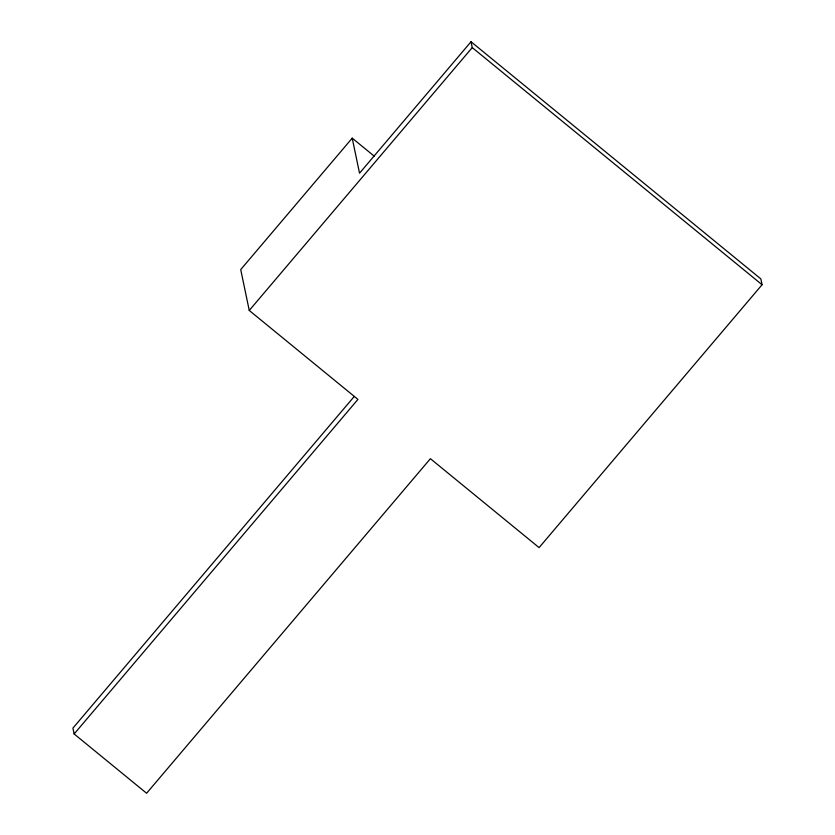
<?xml version="1.0" encoding="UTF-8"?>
<svg xmlns="http://www.w3.org/2000/svg" width="835" height="835" viewBox="0 0 835 835"><rect width="100%" height="100%" fill="white"/><g stroke="black" fill="none" stroke-linecap="round" stroke-linejoin="round"><path stroke-width="1.25" d="M352.213 138.14L240.72 269.58L249.258 310.463L357.944 399.391L74.148 733.965L146.605 793.25L430.401 458.686L539.086 547.614L762.073 284.735L760.852 278.9L471.023 41.75L359.53 173.189L352.213 138.14L374.351 156.26M249.258 310.463L472.245 47.595L471.023 41.75M354.197 396.531L72.927 728.12L74.148 733.965M472.245 47.595L762.073 284.735"/></g></svg>
